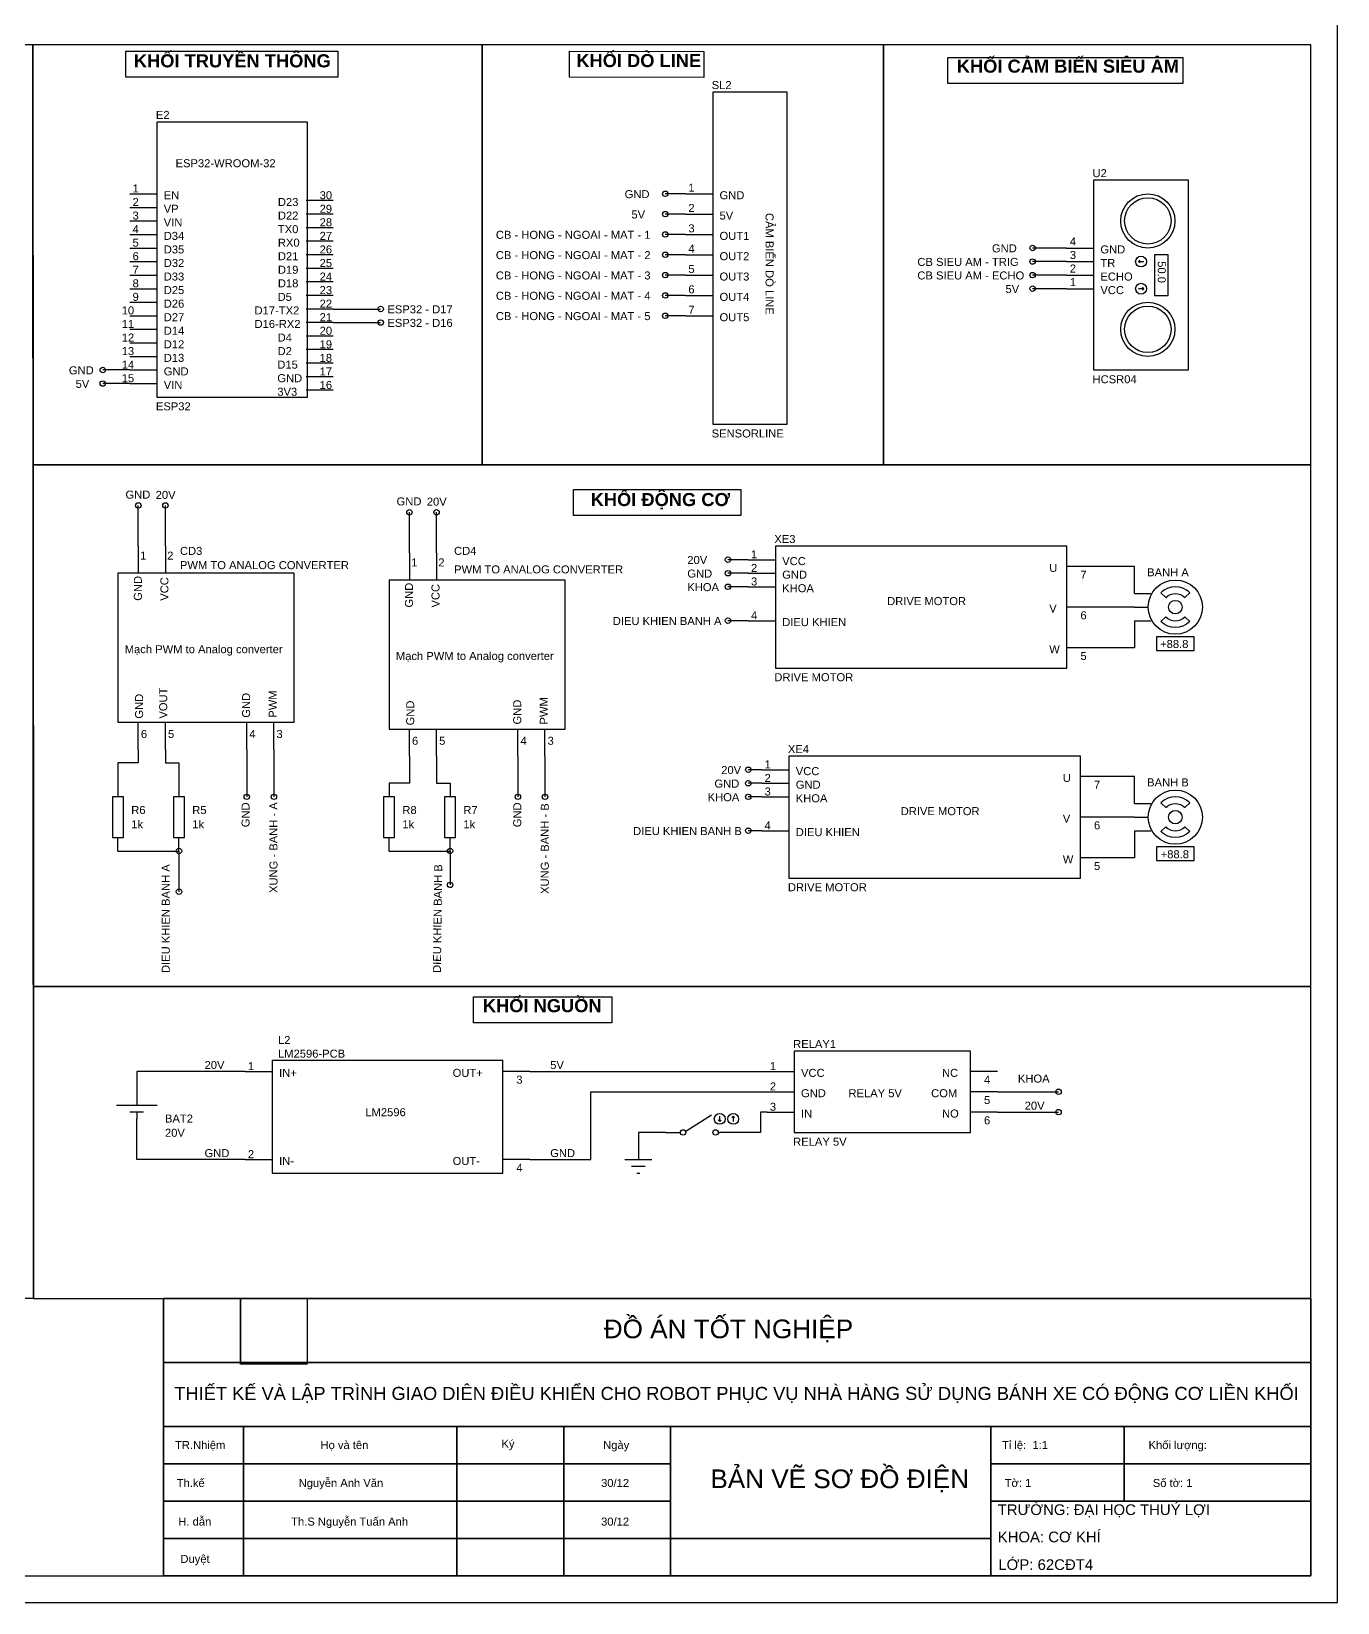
# Model space of a CAD drawing. Header units: millimetres. Extents: x 15 to 906, y 1 to 453.
# Drawn here: x 661 to 905.7, y 0.5 to 295 of the extents above; entities that cross this region are included whole.
import ezdxf

# ---------------------------------------------------------------- set-up
doc = ezdxf.new("R2010")
doc.units = ezdxf.units.MM
doc.header["$MEASUREMENT"] = 0
doc.layers.add('KHUNGTEN', color=7, linetype='Continuous', lineweight=35)
doc.styles.get("Standard").update_dxf_attribs({"font": 'arial.ttf'})
picture_1 = doc.add_image_def('image1.png', size_in_pixel=(188, 156))
picture_2 = doc.add_image_def('image2.jpg', size_in_pixel=(226, 223))

# ---------------------------------------------------------------- blocks, each defined once
blk = doc.blocks.new('241228165520.0000-999997854')
at = {"layer": 'KHUNGTEN'}
for p, q in [((976.42, 81.26), (1191.42, 81.26)), ((976.42, 81.26), (976.42, 29.26)), ((1191.42, 81.26), (1191.42, 29.26)), ((976.42, 69.26), (1191.42, 69.26)), ((976.42, 57.26), (1191.42, 57.26)), ((991.42, 57.26), (991.42, 29.26)), ((1031.42, 57.26), (1031.42, 29.26)), ((1051.42, 57.26), (1051.42, 29.26)), ((1071.42, 57.26), (1071.42, 29.26)), ((1131.42, 57.26), (1131.42, 29.26)), ((1156.42, 57.26), (1156.42, 43.26)), ((976.42, 50.26), (1071.42, 50.26)), ((1131.42, 50.26), (1191.42, 50.26)), ((976.42, 43.26), (1071.42, 43.26)), ((1131.42, 43.26), (1191.42, 43.26)), ((976.42, 36.26), (1131.42, 36.26)), ((976.42, 29.26), (1191.42, 29.26))]:
    blk.add_line(p, q, dxfattribs=at)

msp = doc.modelspace()

# ---------------------------------------------------------------- linework, layer by layer
for points in [[(485.73562, 0.54022), (905.73562, 0.54022), (905.73562, 297.54022), (485.73562, 297.54022)], [(490.73562, 5.54022), (900.73562, 5.54022), (900.73562, 292.54022), (490.73562, 292.54022)], [(678.71463, 291.31144), (718.40909, 291.31144), (718.40909, 286.44276), (678.71463, 286.44276)], [(761.85295, 291.31144), (786.99635, 291.28713), (786.99635, 286.41846), (761.85295, 286.44276)], [(832.7259, 290.12139), (876.76929, 290.12139), (876.76929, 285.25272), (832.7259, 285.25272)], [(762.55839, 209.19375), (793.91577, 209.19375), (793.91577, 204.32508), (762.55839, 204.32508)], [(743.83394, 114.07371), (769.72672, 114.07371), (769.72672, 109.20503), (743.83394, 109.20503)]]:
    msp.add_lwpolyline(points, close=True)
for points in [[(490.75426, 57.59449), (661.38827, 57.59365), (661.28233, 292.54022), (490.73562, 292.54022), (490.75426, 75.5903)], [(661.66417, 213.80022), (745.48419, 213.80022), (745.48419, 292.54022), (661.28571, 292.54019), (661.32078, 213.80022)], [(745.48419, 213.80022), (820.65412, 213.80022), (820.65412, 292.54022), (745.48419, 292.54022), (745.48419, 213.80022)], [(820.65412, 213.80022), (900.73562, 213.80022), (900.73562, 292.54022), (820.65412, 292.54022), (820.65412, 213.80022)], [(788.66417, 221.42022), (802.63419, 221.42022), (802.63419, 283.65022), (788.66417, 283.65022), (788.66417, 221.42022)], [(684.52422, 226.50022), (712.71817, 226.50022), (712.71817, 278.06222), (684.52422, 278.06222), (684.52422, 226.50022)], [(860.0241, 231.58022), (877.80412, 231.58022), (877.80412, 267.14022), (860.0241, 267.14022), (860.0241, 231.58022)], [(679.44419, 264.60022), (684.52422, 264.60022)], [(717.54419, 263.33022), (712.46417, 263.33022)], [(783.58419, 264.60022), (779.77422, 264.60022)], [(783.58419, 264.60022), (788.66417, 264.60022)], [(679.44419, 262.06022), (684.52422, 262.06022)], [(679.44419, 259.52022), (684.52422, 259.52022)], [(717.54419, 260.79022), (712.46417, 260.79022)], [(783.58419, 260.79022), (779.77422, 260.79022)], [(783.58419, 260.79022), (788.66417, 260.79022)], [(679.44419, 256.98022), (684.52422, 256.98022)], [(717.54419, 258.25022), (712.46417, 258.25022)], [(783.58419, 256.98022), (779.77422, 256.98022)], [(783.58419, 256.98022), (788.66417, 256.98022)], [(679.44419, 254.44022), (684.52422, 254.44022)], [(717.54419, 255.71022), (712.46417, 255.71022)], [(854.94407, 254.44022), (848.59407, 254.44022)], [(854.94407, 254.44022), (860.0241, 254.44022)], [(679.44419, 251.90022), (684.52422, 251.90022)], [(717.54419, 253.17022), (712.46417, 253.17022)], [(717.54419, 250.63022), (712.46417, 250.63022)], [(783.58419, 253.17022), (779.77422, 253.17022)], [(783.58419, 253.17022), (788.66417, 253.17022)], [(854.94407, 251.90022), (848.59407, 251.90022)], [(854.94407, 251.90022), (860.0241, 251.90022)], [(868.4061, 251.90022), (868.6601, 252.15422)], [(868.4061, 251.90022), (868.6601, 251.64622)], [(868.4061, 251.90022), (869.42212, 251.90022)], [(871.45412, 245.55022), (873.99407, 245.55022), (873.99407, 253.17022), (871.45412, 253.17022), (871.45412, 245.55022)], [(679.44419, 249.36022), (684.52422, 249.36022)], [(717.54419, 248.09022), (712.46417, 248.09022)], [(783.58419, 249.36022), (779.77422, 249.36022)], [(783.58419, 249.36022), (788.66417, 249.36022)], [(854.94407, 249.36022), (848.59407, 249.36022)], [(854.94407, 249.36022), (860.0241, 249.36022)], [(679.44419, 246.82022), (684.52422, 246.82022)], [(717.54419, 245.55022), (712.46417, 245.55022)], [(783.58419, 245.55022), (779.77422, 245.55022)], [(783.58419, 245.55022), (788.66417, 245.55022)], [(854.94407, 246.82022), (848.59407, 246.82022)], [(854.94407, 246.82022), (860.0241, 246.82022)], [(869.42212, 246.82022), (868.4061, 246.82022)], [(869.42212, 246.82022), (869.16812, 247.07422)], [(869.42212, 246.82022), (869.16812, 246.56622)], [(679.44419, 244.28022), (684.52422, 244.28022)], [(679.44419, 241.74022), (684.52422, 241.74022)], [(717.54419, 243.01022), (712.46417, 243.01022)], [(717.54419, 243.01022), (726.43419, 243.01022)], [(783.58419, 241.74022), (779.77422, 241.74022)], [(783.58419, 241.74022), (788.66417, 241.74022)], [(679.44419, 239.20022), (684.52422, 239.20022)], [(717.54419, 240.47022), (712.46417, 240.47022)], [(717.54419, 240.47022), (726.43419, 240.47022)], [(679.44419, 236.66022), (684.52422, 236.66022)], [(717.54419, 237.93022), (712.46417, 237.93022)], [(679.44419, 234.12022), (684.52422, 234.12022)], [(717.54419, 235.39022), (712.46417, 235.39022)], [(717.54419, 232.85022), (712.46417, 232.85022)], [(679.44419, 231.58022), (674.36417, 231.58022)], [(679.44419, 231.58022), (684.52422, 231.58022)], [(717.54419, 230.31022), (712.46417, 230.31022)], [(679.44419, 229.04022), (674.36417, 229.04022)], [(679.44419, 229.04022), (684.52422, 229.04022)], [(717.54419, 227.77022), (712.46417, 227.77022)], [(661.36853, 116.01019), (900.73562, 116.01022), (900.73562, 213.80022), (661.32078, 213.80022), (661.36853, 116.01019)], [(681.02563, 198.56022), (681.02563, 206.18022)], [(686.10563, 198.56022), (686.10563, 206.18022)], [(731.82563, 197.29022), (731.82563, 204.91022)], [(736.90563, 197.29022), (736.90563, 204.91022)], [(681.02563, 198.56022), (681.02563, 193.48022)], [(686.10563, 198.56022), (686.10563, 193.48022)], [(800.40563, 175.70022), (855.01563, 175.70022), (855.01563, 198.56022), (800.40563, 198.56022), (800.40563, 175.70022)], [(731.82563, 197.29022), (731.82563, 192.21022)], [(736.90563, 197.29022), (736.90563, 192.21022)], [(795.32563, 196.02022), (791.51563, 196.02022)], [(795.32563, 196.02022), (800.40563, 196.02022)], [(860.09566, 194.75022), (855.01563, 194.75022)], [(867.71563, 189.67022), (867.71563, 194.75022), (860.09566, 194.75022)], [(677.21563, 165.54022), (710.23561, 165.54022), (710.23561, 193.48022), (677.21563, 193.48022), (677.21563, 165.54022)], [(728.01563, 164.27022), (761.03561, 164.27022), (761.03561, 192.21022), (728.01563, 192.21022), (728.01563, 164.27022)], [(795.32563, 193.48022), (791.51563, 193.48022)], [(795.32563, 193.48022), (800.40563, 193.48022)], [(795.32563, 190.94022), (791.51563, 190.94022)], [(795.32563, 190.94022), (800.40563, 190.94022)], [(867.71563, 189.67022), (870.25563, 189.67022)], [(870.25563, 189.67022), (870.76366, 189.67022)], [(878.02973, 189.82429), (877.73608, 190.09069), (877.42521, 190.32155), (876.76159, 190.67672), (876.05849, 190.88982), (875.33561, 190.96087), (874.6128, 190.88982), (873.90968, 190.67672), (873.246, 190.32155), (872.93513, 190.09069), (872.64153, 189.82429), (873.5396, 188.92628), (873.94252, 189.25777), (874.38499, 189.49455), (874.85372, 189.63661), (875.33561, 189.68399), (875.81757, 189.63661), (876.28628, 189.49455), (876.72869, 189.25777), (877.13167, 188.92628), (878.02973, 189.82429)], [(860.09566, 187.13022), (855.01563, 187.13022)], [(867.71563, 187.13022), (860.09566, 187.13022)], [(867.71563, 187.13022), (870.25563, 187.13022)], [(795.32563, 184.59022), (791.51563, 184.59022)], [(795.32563, 184.59022), (800.40563, 184.59022)], [(867.71563, 184.59022), (867.71563, 179.51022), (860.09566, 179.51022)], [(867.71563, 184.59022), (870.25563, 184.59022)], [(870.25563, 184.59022), (870.76366, 184.59022)], [(878.02973, 184.43614), (877.73608, 184.16975), (877.42521, 183.93891), (876.76159, 183.58372), (876.05849, 183.37061), (875.33561, 183.29957), (874.6128, 183.37061), (873.90968, 183.58372), (873.246, 183.93891), (872.93513, 184.16975), (872.64153, 184.43614), (873.5396, 185.33416), (873.94252, 185.00266), (874.38499, 184.76588), (874.85372, 184.62382), (875.33561, 184.57645), (875.81757, 184.62382), (876.28628, 184.76588), (876.72869, 185.00266), (877.13167, 185.33416), (878.02973, 184.43614)], [(871.77963, 179.00222), (878.89166, 179.00222), (878.89166, 181.54222), (871.77963, 181.54222), (871.77963, 179.00222)], [(860.09566, 179.51022), (855.01563, 179.51022)], [(681.02563, 160.46022), (681.02563, 165.54022)], [(686.10563, 160.46022), (686.10563, 165.54022)], [(701.34566, 160.46022), (701.34566, 165.54022)], [(706.42563, 160.46022), (706.42563, 165.54022)], [(731.82563, 159.19022), (731.82563, 164.27022)], [(736.90563, 159.19022), (736.90563, 164.27022)], [(752.14566, 159.19022), (752.14566, 164.27022)], [(757.22563, 159.19022), (757.22563, 164.27022)], [(681.02563, 160.46022), (681.02563, 157.92022), (677.21563, 157.92022), (677.21563, 154.11022)], [(686.10563, 160.46022), (686.10563, 157.92022), (688.64566, 157.92022), (688.64566, 154.11022)], [(701.34566, 160.46022), (701.34566, 151.57022)], [(706.42563, 160.46022), (706.42563, 151.57022)], [(731.82563, 159.19022), (731.82563, 154.11022), (728.01563, 154.11022)], [(736.90563, 159.19022), (736.90563, 154.11022), (739.44566, 154.11022)], [(752.14566, 159.19022), (752.14566, 151.57022)], [(757.22563, 159.19022), (757.22563, 151.57022)], [(802.94566, 136.33022), (857.55563, 136.33022), (857.55563, 159.19022), (802.94566, 159.19022), (802.94566, 136.33022)], [(797.86563, 156.65022), (795.32563, 156.65022)], [(797.86563, 156.65022), (802.94566, 156.65022)], [(677.21563, 154.11022), (677.21563, 151.57022)], [(688.64566, 154.11022), (688.64566, 151.57022)], [(728.01563, 154.11022), (728.01563, 151.57022)], [(739.44566, 154.11022), (739.44566, 151.57022)], [(797.86563, 154.11022), (795.32563, 154.11022)], [(797.86563, 154.11022), (802.94566, 154.11022)], [(862.63561, 155.38022), (857.55563, 155.38022)], [(867.71563, 150.30022), (867.71563, 155.38022), (862.63561, 155.38022)], [(676.19961, 143.95022), (678.23166, 143.95022), (678.23166, 151.57022), (676.19961, 151.57022), (676.19961, 143.95022)], [(687.62963, 143.95022), (689.66163, 143.95022), (689.66163, 151.57022), (687.62963, 151.57022), (687.62963, 143.95022)], [(726.99961, 143.95022), (729.03166, 143.95022), (729.03166, 151.57022), (726.99961, 151.57022), (726.99961, 143.95022)], [(738.42963, 143.95022), (740.46163, 143.95022), (740.46163, 151.57022), (738.42963, 151.57022), (738.42963, 143.95022)], [(797.86563, 151.57022), (795.32563, 151.57022)], [(797.86563, 151.57022), (802.94566, 151.57022)], [(867.71563, 150.30022), (870.25563, 150.30022)], [(870.25563, 150.30022), (870.76366, 150.30022)], [(878.02973, 150.45429), (877.73608, 150.72069), (877.42521, 150.95155), (876.76159, 151.30672), (876.05849, 151.51982), (875.33561, 151.59087), (874.6128, 151.51982), (873.90968, 151.30672), (873.246, 150.95155), (872.93513, 150.72069), (872.64153, 150.45429), (873.5396, 149.55628), (873.94252, 149.88777), (874.38499, 150.12455), (874.85372, 150.26661), (875.33561, 150.31399), (875.81757, 150.26661), (876.28628, 150.12455), (876.72869, 149.88777), (877.13167, 149.55628), (878.02973, 150.45429)], [(862.63561, 147.76022), (857.55563, 147.76022)], [(867.71563, 147.76022), (862.63561, 147.76022)], [(867.71563, 147.76022), (870.25563, 147.76022)], [(797.86563, 145.22022), (795.32563, 145.22022)], [(797.86563, 145.22022), (802.94566, 145.22022)], [(867.71563, 145.22022), (867.71563, 140.14022), (862.63561, 140.14022)], [(867.71563, 145.22022), (870.25563, 145.22022)], [(870.25563, 145.22022), (870.76366, 145.22022)], [(878.02973, 145.06614), (877.73608, 144.79975), (877.42521, 144.56889), (876.76159, 144.21372), (876.05849, 144.00061), (875.33561, 143.92957), (874.6128, 144.00061), (873.90968, 144.21372), (873.246, 144.56889), (872.93513, 144.79975), (872.64153, 145.06614), (873.5396, 145.96416), (873.94252, 145.63266), (874.38499, 145.39588), (874.85372, 145.25382), (875.33561, 145.20645), (875.81757, 145.25382), (876.28628, 145.39588), (876.72869, 145.63266), (877.13167, 145.96416), (878.02973, 145.06614)], [(677.21563, 141.41022), (677.21563, 143.95022)], [(677.21563, 141.41022), (688.64566, 141.41022), (688.64566, 141.41022), (688.64566, 133.79022)], [(688.64566, 141.41022), (688.64566, 143.95022)], [(728.01563, 141.41022), (728.01563, 143.95022)], [(728.01563, 141.41022), (739.44566, 141.41022), (739.44566, 141.41022), (739.44566, 135.06022)], [(739.44566, 141.41022), (739.44566, 143.95022)], [(871.77963, 139.63222), (878.89166, 139.63222), (878.89166, 142.17222), (871.77963, 142.17222), (871.77963, 139.63222)], [(862.63561, 140.14022), (857.55563, 140.14022)], [(661.38827, 57.54022), (900.73562, 57.54022), (900.73562, 116.01022), (661.36853, 116.01023), (661.38827, 57.54022)], [(803.93027, 88.66255), (836.9503, 88.66255), (836.9503, 103.90255), (803.93027, 103.90255), (803.93027, 88.66255)], [(706.14025, 81.04255), (749.32027, 81.04255), (749.32027, 102.12455), (706.14025, 102.12455), (706.14025, 81.04255)], [(701.06027, 100.09255), (680.74025, 100.09255), (680.74025, 96.28255)], [(701.06027, 100.09255), (706.14025, 100.09255)], [(754.4003, 100.09255), (749.32027, 100.09255)], [(754.4003, 100.09255), (798.8503, 100.09255)], [(798.8503, 100.09255), (803.93027, 100.09255)], [(842.03027, 100.09255), (836.9503, 100.09255)], [(680.74025, 96.28255), (680.74025, 93.74255)], [(754.4003, 83.58255), (765.83027, 83.58255), (765.83027, 96.28255), (798.8503, 96.28255)], [(798.8503, 96.28255), (803.93027, 96.28255)], [(842.03027, 96.28255), (836.9503, 96.28255)], [(842.03027, 96.28255), (853.46027, 96.28255)], [(684.5503, 93.74255), (676.93027, 93.74255)], [(682.01027, 92.47255), (679.47027, 92.47255)], [(680.74025, 92.47255), (680.74025, 91.20255)], [(783.61027, 88.91655), (788.4363, 91.96455)], [(789.96027, 90.69455), (789.96027, 91.71055)], [(792.5003, 91.71055), (792.2463, 91.45655)], [(798.8503, 92.47255), (797.58027, 92.47255), (797.58027, 88.66255), (792.5003, 88.66255)], [(792.5003, 91.71055), (792.75425, 91.45655)], [(792.5003, 91.71055), (792.5003, 90.69455)], [(798.8503, 92.47255), (803.93027, 92.47255)], [(842.03027, 92.47255), (836.9503, 92.47255)], [(842.03027, 92.47255), (853.46027, 92.47255)], [(680.74025, 88.66255), (680.74025, 91.20255)], [(701.06027, 83.58255), (680.74025, 83.58255), (680.74025, 88.66255)], [(779.8003, 88.66255), (774.72027, 88.66255), (774.72027, 86.12255)], [(779.8003, 88.66255), (782.34025, 88.66255)], [(782.34025, 88.66255), (782.59425, 88.66255)], [(789.96027, 90.69455), (789.70627, 90.94855)], [(789.70627, 88.66255), (789.96027, 88.66255)], [(789.96027, 90.69455), (790.2143, 90.94855)], [(792.5003, 88.66255), (789.96027, 88.66255)], [(774.72027, 86.12255), (774.72027, 83.58255)], [(701.06027, 83.58255), (706.14025, 83.58255)], [(754.4003, 83.58255), (749.32027, 83.58255)], [(772.18027, 83.58255), (777.26027, 83.58255)], [(773.4503, 82.31255), (775.99025, 82.31255)], [(774.46627, 81.04255), (774.97427, 81.04255)], [(661.38239, 74.97206), (661.38827, 57.54022), (490.73557, 57.64792), (490.73549, 5.54052)]]:
    msp.add_lwpolyline(points)
for centre, radius in [((779.77422, 264.60022), 0.508), ((870.1841, 259.52022), 5.08), ((870.1841, 259.52022), 4.34777), ((779.77422, 260.79022), 0.508), ((779.77422, 256.98022), 0.508), ((779.77422, 253.17022), 0.508), ((848.59407, 254.44022), 0.508), ((848.59407, 251.90022), 0.508), ((868.9141, 251.90022), 1.016), ((779.77422, 249.36022), 0.508), ((848.59407, 249.36022), 0.508), ((868.9141, 246.82022), 1.016), ((779.77422, 245.55022), 0.508), ((848.59407, 246.82022), 0.508), ((726.43419, 243.01022), 0.508), ((779.77422, 241.74022), 0.508), ((870.1841, 239.20022), 5.08), ((870.1841, 239.20022), 4.34777), ((726.43419, 240.47022), 0.508), ((674.36417, 231.58022), 0.508), ((674.36417, 229.04022), 0.508), ((681.02563, 206.18022), 0.508), ((686.10563, 206.18022), 0.508), ((731.82563, 204.91022), 0.508), ((731.82563, 204.91022), 0.508), ((736.90563, 204.91022), 0.508), ((736.90563, 204.91022), 0.508), ((791.51563, 196.02022), 0.508), ((791.51563, 193.48022), 0.508), ((791.51563, 190.94022), 0.508), ((875.33561, 187.13022), 5.08), ((875.33561, 187.13022), 1.27), ((791.51563, 184.59022), 0.508), ((795.32563, 156.65022), 0.508), ((795.32563, 154.11022), 0.508), ((701.34566, 151.57022), 0.508), ((706.42563, 151.57022), 0.508), ((752.14566, 151.57022), 0.508), ((757.22563, 151.57022), 0.508), ((795.32563, 151.57022), 0.508), ((875.33561, 147.76022), 5.08), ((875.33561, 147.76022), 1.27), ((795.32563, 145.22022), 0.508), ((688.64566, 141.41022), 0.508), ((739.44566, 141.41022), 0.508), ((739.44566, 135.06022), 0.508), ((688.64566, 133.79022), 0.508), ((853.46027, 96.28255), 0.508), ((789.96027, 91.20255), 1.016), ((792.5003, 91.20255), 1.016), ((853.46027, 92.47255), 0.508), ((783.10227, 88.66255), 0.508), ((789.19827, 88.66255), 0.508)]:
    msp.add_circle(centre, radius)

# ---------------------------------------------------------------- block references
msp.add_blockref('241228165520.0000-999997854', (-290.68092, -23.7148))

# ---------------------------------------------------------------- texts
for s, p in [('SL2', (788.46099, 284.23442)), ('E2', (684.32097, 278.64642)), ('ESP32-WROOM-32', (688.00681, 269.58098)), ('U2', (859.82092, 267.72442)), ('1', (679.95219, 264.85422)), ('EN', (685.79419, 263.58422)), ('30', (715.00419, 263.58422)), ('GND', (772.15419, 263.78742)), ('1', (784.09222, 265.00035)), ('GND', (789.93419, 263.58422)), ('2', (679.95219, 262.31422)), ('VP', (685.79419, 261.04422)), ('D23', (707.18327, 262.31422)), ('29', (715.00419, 261.04422)), ('2', (784.09222, 261.19035)), ('3', (679.95219, 259.77422)), ('VIN', (685.79419, 258.50422)), ('D22', (707.18327, 259.77422)), ('28', (715.00419, 258.50422)), ('5V', (773.42422, 259.97742)), ('5V', (789.93419, 259.77422)), ('4', (679.95219, 257.23422)), ('D34', (685.79419, 255.96422)), ('TX0', (707.18327, 257.23422)), ('RX0', (707.18327, 254.69422)), ('27', (715.00419, 255.96422)), ('CB - HONG - NGOAI - MAT - 1', (748.02422, 256.16742)), ('3', (784.09222, 257.38035)), ('OUT1', (789.93419, 255.96422)), ('4', (855.56803, 254.92562)), ('5', (679.95219, 254.69422)), ('6', (679.95219, 252.15422)), ('D35', (685.79419, 253.42422)), ('D21', (707.18327, 252.15422)), ('26', (715.00419, 253.42422)), ('CB - HONG - NGOAI - MAT - 2', (748.02422, 252.35742)), ('4', (784.09222, 253.57035)), ('OUT2', (789.93419, 252.15422)), ('GND', (840.9741, 253.62742)), ('3', (855.56803, 252.38562)), ('GND', (861.29407, 253.42422)), ('7', (679.95219, 249.61422)), ('D32', (685.79419, 250.88422)), ('D19', (707.18327, 249.61422)), ('25', (715.00419, 250.88422)), ('5', (784.09222, 249.76035)), ('CB SIEU AM - TRIG', (827.00412, 251.08742)), ('2', (855.56803, 249.84562)), ('TR', (861.29407, 250.88422)), ('8', (679.95219, 247.07422)), ('D33', (685.79419, 248.34422)), ('D18', (707.18327, 247.07422)), ('24', (715.00419, 248.34422)), ('CB - HONG - NGOAI - MAT - 3', (748.02422, 248.54742)), ('6', (784.09222, 245.95035)), ('OUT3', (789.93419, 248.34422)), ('CB SIEU AM - ECHO', (827.00412, 248.54742)), ('5V', (843.5141, 246.00742)), ('1', (855.56803, 247.30562)), ('ECHO', (861.29407, 248.34422)), ('9', (679.95219, 244.53422)), ('D25', (685.79419, 245.80422)), ('D26', (685.79419, 243.26422)), ('D5', (707.13019, 244.53422)), ('23', (715.00419, 245.80422)), ('22', (715.00419, 243.26422)), ('CB - HONG - NGOAI - MAT - 4', (748.02422, 244.73742)), ('OUT4', (789.93419, 244.53422)), ('VCC', (861.29407, 245.80422)), ('10', (677.92022, 241.99422)), ('D27', (685.79419, 240.72422)), ('D17-TX2', (702.80672, 241.99422)), ('21', (715.00419, 240.72422)), ('ESP32 - D17', (727.70419, 242.19742)), ('CB - HONG - NGOAI - MAT - 5', (748.02422, 240.92742)), ('7', (784.09222, 242.14035)), ('OUT5', (789.93419, 240.72422)), ('11', (677.92022, 239.45422)), ('D14', (685.79419, 238.18422)), ('D16-RX2', (702.80672, 239.45422)), ('20', (715.00419, 238.18422)), ('ESP32 - D16', (727.70419, 239.65742)), ('12', (677.92022, 236.91422)), ('13', (677.92022, 234.37422)), ('D12', (685.79419, 235.64422)), ('D4', (707.13019, 236.91422)), ('D2', (707.13019, 234.37422)), ('19', (715.00419, 235.64422)), ('14', (677.92022, 231.83422)), ('D13', (685.79419, 233.10422)), ('D15', (707.07488, 231.83422)), ('18', (715.00419, 233.10422)), ('GND', (668.01417, 230.76742)), ('5V', (669.28419, 228.22742)), ('15', (677.92022, 229.29422)), ('GND', (685.79419, 230.56422)), ('GND', (707.07488, 229.29422)), ('17', (715.00419, 230.56422)), ('HCSR04', (859.82092, 229.09102)), ('VIN', (685.79419, 228.02422)), ('3V3', (707.07488, 226.75422)), ('16', (715.00419, 228.02422)), ('ESP32', (684.32097, 224.01102)), ('SENSORLINE', (788.46099, 218.93102)), ('GND', (678.62213, 207.46708)), ('20V', (684.28316, 207.41588)), ('GND', (729.42213, 206.19708)), ('20V', (735.08316, 206.14588)), ('XE3', (800.20241, 199.14442)), ('1', (681.36533, 196.03019)), ('2', (686.44535, 196.03019)), ('CD3', (688.83448, 196.91711)), ('CD4', (740.19909, 196.92946)), ('1', (795.83363, 196.27422)), ('PWM TO ANALOG CONVERTER', (688.83448, 194.25011)), ('1', (732.16533, 194.76019)), ('2', (737.24535, 194.76019)), ('PWM TO ANALOG CONVERTER', (740.19909, 193.44998)), ('20V', (783.89566, 195.20742)), ('2', (795.83363, 193.73422)), ('VCC', (801.67563, 195.00422)), ('U', (851.71366, 193.73422)), ('BANH A', (870.05241, 192.89937)), ('GND', (783.89566, 192.66742)), ('KHOA', (783.89566, 190.12742)), ('3', (795.83363, 191.19422)), ('GND', (801.67563, 192.46422)), ('KHOA', (801.67563, 189.92422)), ('7', (857.55563, 192.46422)), ('DRIVE MOTOR', (821.33862, 187.50757)), ('4', (795.83363, 184.84422)), ('V', (851.71366, 186.11422)), ('6', (857.55563, 184.84422)), ('DIEU KHIEN BANH A', (769.92563, 183.77742)), ('DIEU KHIEN', (801.67563, 183.57422)), ('Mạch PWM to Analog converter', (678.48561, 178.49422)), ('W', (851.71366, 178.49422)), ('+88.8', (872.48511, 179.46588)), ('Mạch PWM to Analog converter', (729.28561, 177.22422)), ('5', (857.55563, 177.22422)), ('DRIVE MOTOR', (800.20241, 173.24811)), ('6', (681.51216, 162.60134)), ('5', (686.59218, 162.60134)), ('4', (701.83221, 162.60134)), ('3', (706.91216, 162.60134)), ('6', (732.31216, 161.33134)), ('5', (737.39218, 161.33134)), ('4', (752.63221, 161.33134)), ('3', (757.71216, 161.33134)), ('XE4', (802.74241, 159.77442)), ('20V', (790.24566, 155.83742)), ('1', (798.37363, 156.90422)), ('VCC', (804.21563, 155.63422)), ('GND', (788.97563, 153.29742)), ('3', (798.37363, 151.82422)), ('2', (798.37363, 154.36422)), ('GND', (804.21563, 153.09422)), ('U', (854.25361, 154.36422)), ('7', (860.09566, 153.09422)), ('BANH B', (870.05241, 153.52937)), ('KHOA', (787.70563, 150.75742)), ('KHOA', (804.21563, 150.55422)), ('1k', (679.70483, 145.67742)), ('R6', (679.70483, 148.34442)), ('1k', (691.13483, 145.67742)), ('R5', (691.13483, 148.34442)), ('1k', (730.50483, 145.67742)), ('R8', (730.50483, 148.34442)), ('1k', (741.93483, 145.67742)), ('R7', (741.93483, 148.34442)), ('DRIVE MOTOR', (823.87865, 148.13757)), ('V', (854.25361, 146.74422)), ('DIEU KHIEN BANH B', (773.73561, 144.40742)), ('4', (798.37363, 145.47422)), ('DIEU KHIEN', (804.21563, 144.20422)), ('6', (860.09566, 145.47422)), ('+88.8', (872.59472, 140.06095)), ('W', (854.25361, 139.12422)), ('5', (860.09566, 137.85422)), ('DRIVE MOTOR', (802.74243, 133.87811)), ('L2', (707.20705, 105.24875)), ('LM2596-PCB', (707.20705, 102.68335)), ('RELAY1', (803.72707, 104.48675)), ('20V', (693.44025, 100.54975)), ('1', (701.5683, 100.34655)), ('IN+', (707.41027, 99.07655)), ('OUT+', (739.92225, 99.07655)), ('5V', (758.21027, 100.54975)), ('1', (799.35825, 100.34655)), ('VCC', (805.2003, 99.07655)), ('NC', (831.61627, 99.07655)), ('3', (751.86027, 97.80655)), ('2', (799.35825, 96.53655)), ('4', (839.49025, 97.80655)), ('KHOA', (845.84025, 98.00975)), ('3', (799.35825, 92.72655)), ('GND', (805.2003, 95.26655)), ('RELAY 5V', (814.09025, 95.26655)), ('COM', (829.58427, 95.26655)), ('5', (839.49025, 93.99655)), ('20V', (847.11027, 92.92975)), ('BAT2', (686.02345, 90.51675)), ('LM2596', (723.57238, 91.70438)), ('IN', (805.2003, 91.45655)), ('NO', (831.61627, 91.45655)), ('6', (839.49025, 90.18655)), ('20V', (686.02345, 87.84975)), ('GND', (693.44025, 84.03975)), ('GND', (758.21027, 84.03975)), ('RELAY 5V', (803.72707, 86.17335)), ('2', (701.5683, 83.83655)), ('IN-', (707.41027, 82.56655)), ('OUT-', (739.92225, 82.56655)), ('4', (751.86027, 81.29655))]:
    msp.add_text(s, height=1.5).set_placement(p)
for s, rotation, p in [('CẢM BIẾN DÒ LINE', 270, (798.55868, 261.01595)), ('50.0', 270, (872.04264, 251.97078)), ('GND', 90, (681.69525, 188.3193)), ('VCC', 90, (686.66505, 188.3193)), ('GND', 90, (732.49525, 187.0493)), ('VCC', 90, (737.46505, 187.0493)), ('VOUT', 90, (686.44899, 166.22848)), ('GND', 90, (701.97434, 166.40327)), ('PWM', 90, (706.95976, 166.40327)), ('GND', 90, (681.92216, 166.22848)), ('GND', 90, (732.72216, 164.95848)), ('GND', 90, (752.77434, 165.13327)), ('PWM', 90, (757.75976, 165.13327)), ('GND', 90, (701.86961, 145.87119)), ('XUNG - BANH - A', 90, (707.10239, 133.55057)), ('GND', 90, (752.77797, 145.87119)), ('XUNG - BANH - B', 90, (757.94758, 133.36869)), ('DIEU KHIEN BANH A', 90, (686.91843, 118.55022)), ('DIEU KHIEN BANH B', 89.2633601, (737.71843, 118.55022))]:
    msp.add_text(s, height=1.5, rotation=rotation).set_placement(p)
at = {"char_height": 2.4505, "attachment_point": 1}
for s, insert in [('{\\fArial|b1|i0|c0|p34;KHỐI TRUYỀN THÔNG}', (680.1953, 290.75532)), ('{\\fArial|b1|i0|c0|p34;KHỐI DÒ LINE}', (763.09928, 290.80283)), ('{\\fArial|b1|i0|c0|p34;KHỐI CẢM BIẾN SIÊU ÂM}', (834.38648, 289.75847)), ('{\\fArial|b1|i0|c0|p34;KHỐI ĐỘNG CƠ}', (765.78978, 208.52097)), ('{\\fArial|b1|i0|c0|p34;KHỐI NGUỒN}', (745.58637, 113.65394))]:
    msp.add_mtext_dynamic_manual_height_columns(s, width=45.6214057, gutter_width=1, heights=[8.9344], dxfattribs=dict(at, insert=insert))
at = {"attachment_point": 1}
for s, insert, char_height in [('ĐỒ ÁN TỐT NGHIỆP', (768.24641, 53.59068), 3.5), ('THIẾT KẾ VÀ LẬP TRÌNH GIAO DIÊN {\\fArial|b0|i0|c163|p34;ĐIỀU KHIỂN CHO ROBOT PHỤC VỤ NHÀ HÀNG SỬ DỤNG BÁNH XE CÓ ĐỘNG CƠ LIỀN KHỐI}', (687.76644, 40.96365), 2.4505), ('TR.Nhiệm', (687.90366, 30.82842), 1.5), ('Họ và tên', (715.16706, 30.82842), 1.5), ('Ký', (749.08501, 31.0499), 1.5), ('Ngày', (768.13157, 30.82842), 1.5), ('Tỉ lệ:  1:1', (842.85088, 30.82842), 1.5), ('Khối lượng: ', (870.32363, 30.82842), 1.5), ('BẢN VẼ SƠ ĐỒ ĐIỆN', (788.21826, 25.48931), 3.5), ('Th.kế', (688.22674, 23.71055), 1.5), ('Nguyễn Anh Văn', (711.07718, 23.71055), 1.5), ('30/12', (767.7396, 23.71055), 1.5), ('Tờ: 1', (843.36122, 23.71055), 1.5), ('Số tờ: 1', (871.11588, 23.71055), 1.5), ('TRƯỜNG: ĐẠI HỌC THUỶ LỢI', (842.05758, 18.94986), 2), ('H. dẫn', (688.52844, 16.47152), 1.5), ('Th.S Nguyễn Tuấn Anh', (709.66989, 16.47152), 1.5), ('30/12', (767.7396, 16.47152), 1.5), ('KHOA: CƠ KHÍ', (842.05758, 13.83883), 2), ('Duyệt', (688.92042, 9.47947), 1.5), ('LỚP: 62CĐT4', (842.16603, 8.65098), 2)]:
    msp.add_mtext(s, dxfattribs=dict(at, insert=insert, char_height=char_height))

# ---------------------------------------------------------------- pictures from other files: only their frames are drawn
image = msp.add_image(picture_1, insert=(685.73562, 45.54022), size_in_units=(14.46154, 12))
image.dxf.flags = 7
image = msp.add_image(picture_2, insert=(700.19716, 45.21658), size_in_units=(12.48942, 12.32363))
image.dxf.flags = 7

doc.saveas('drawing.dxf')
